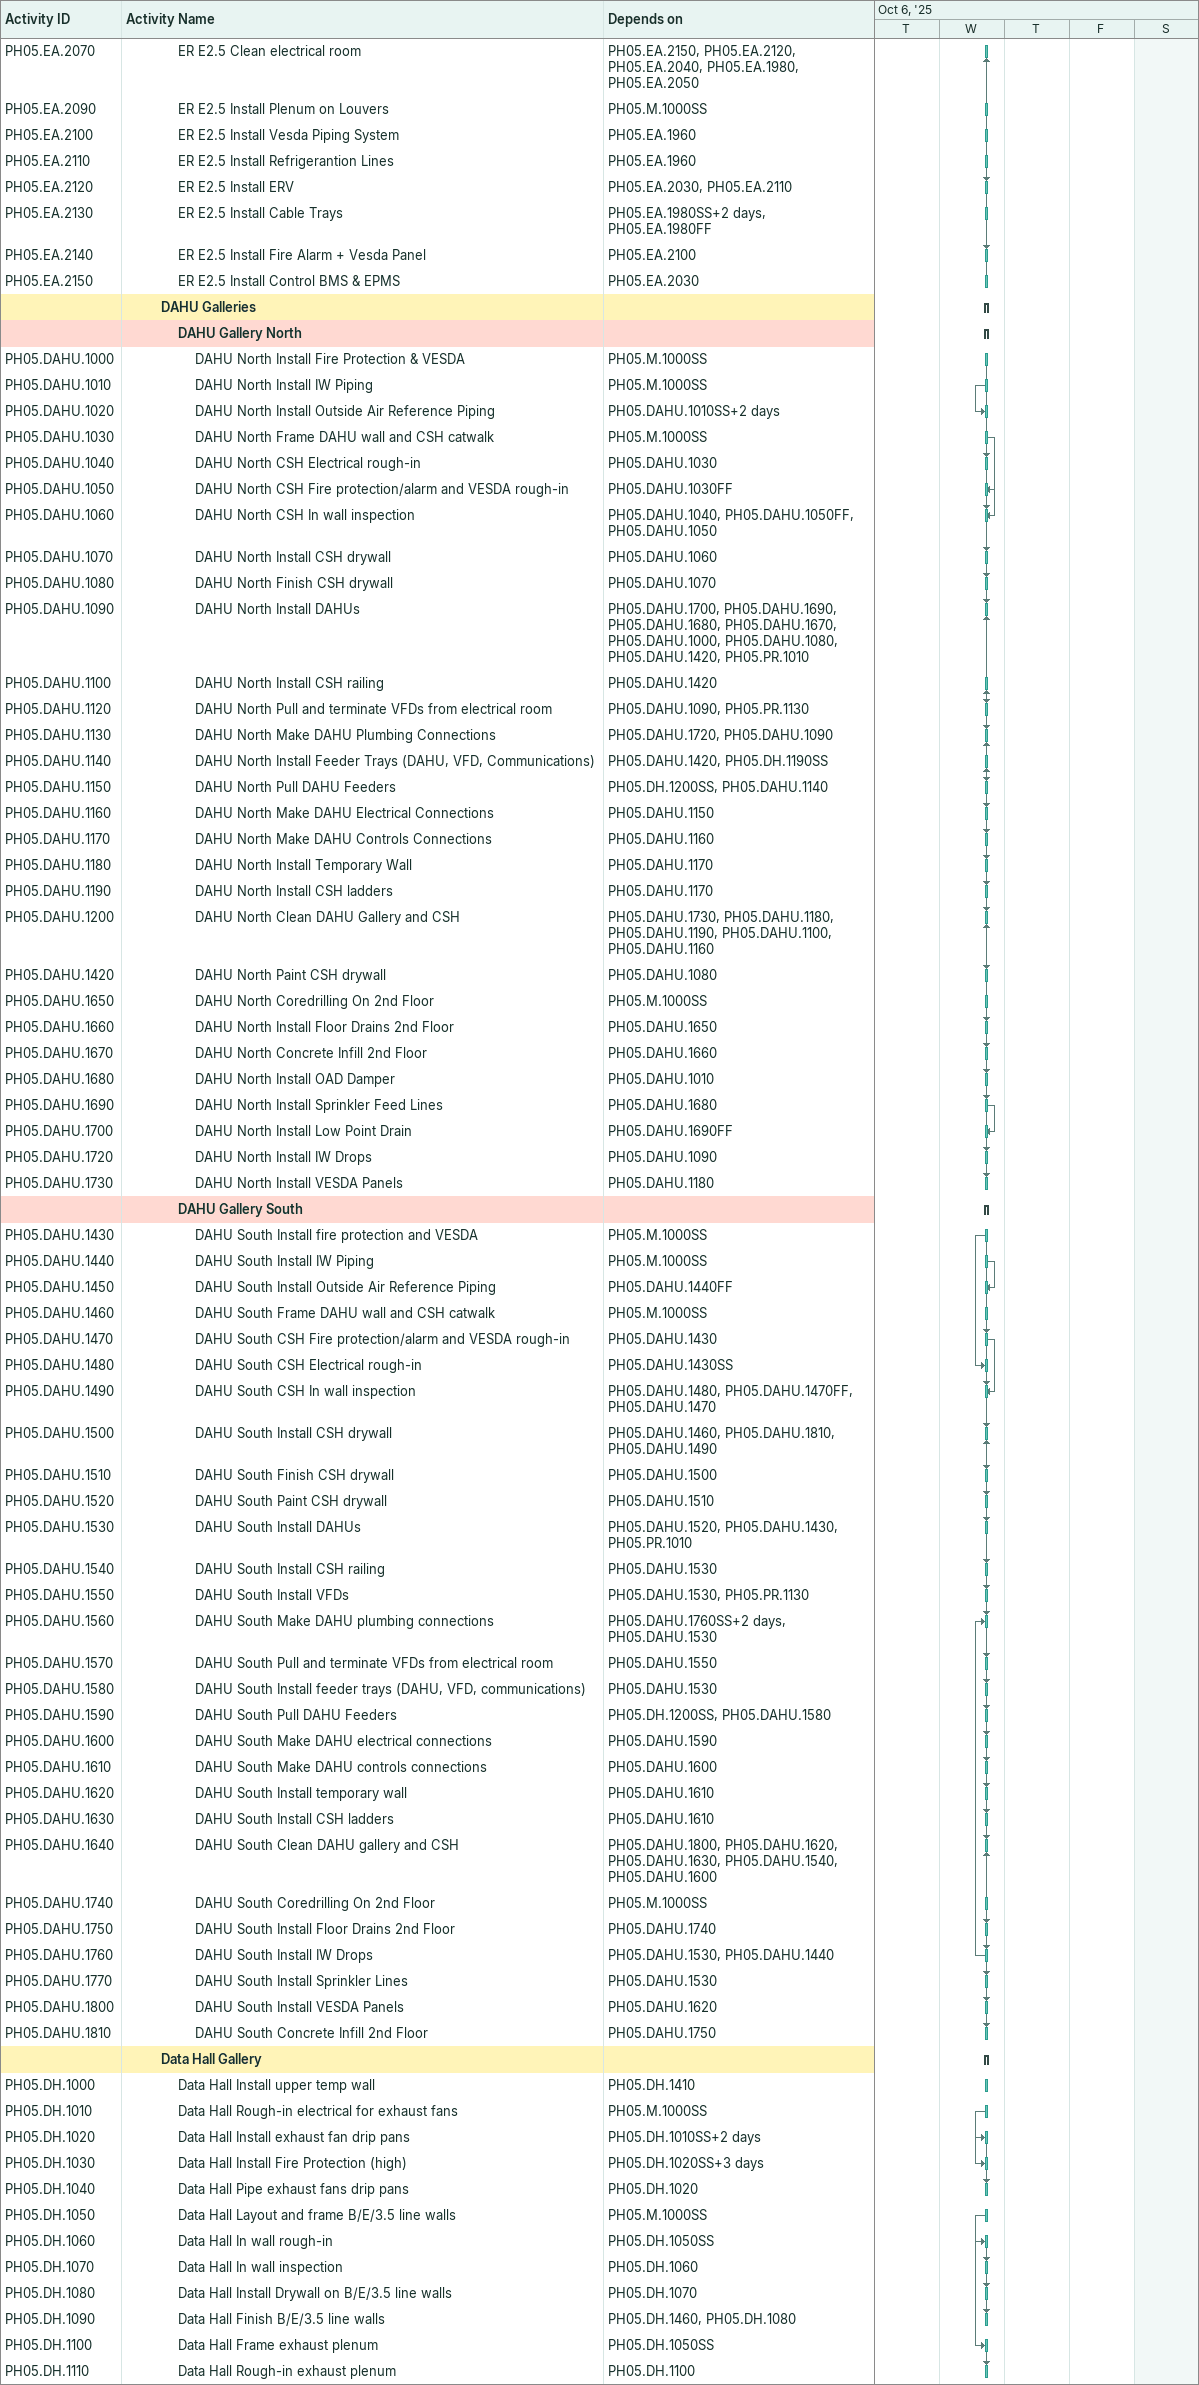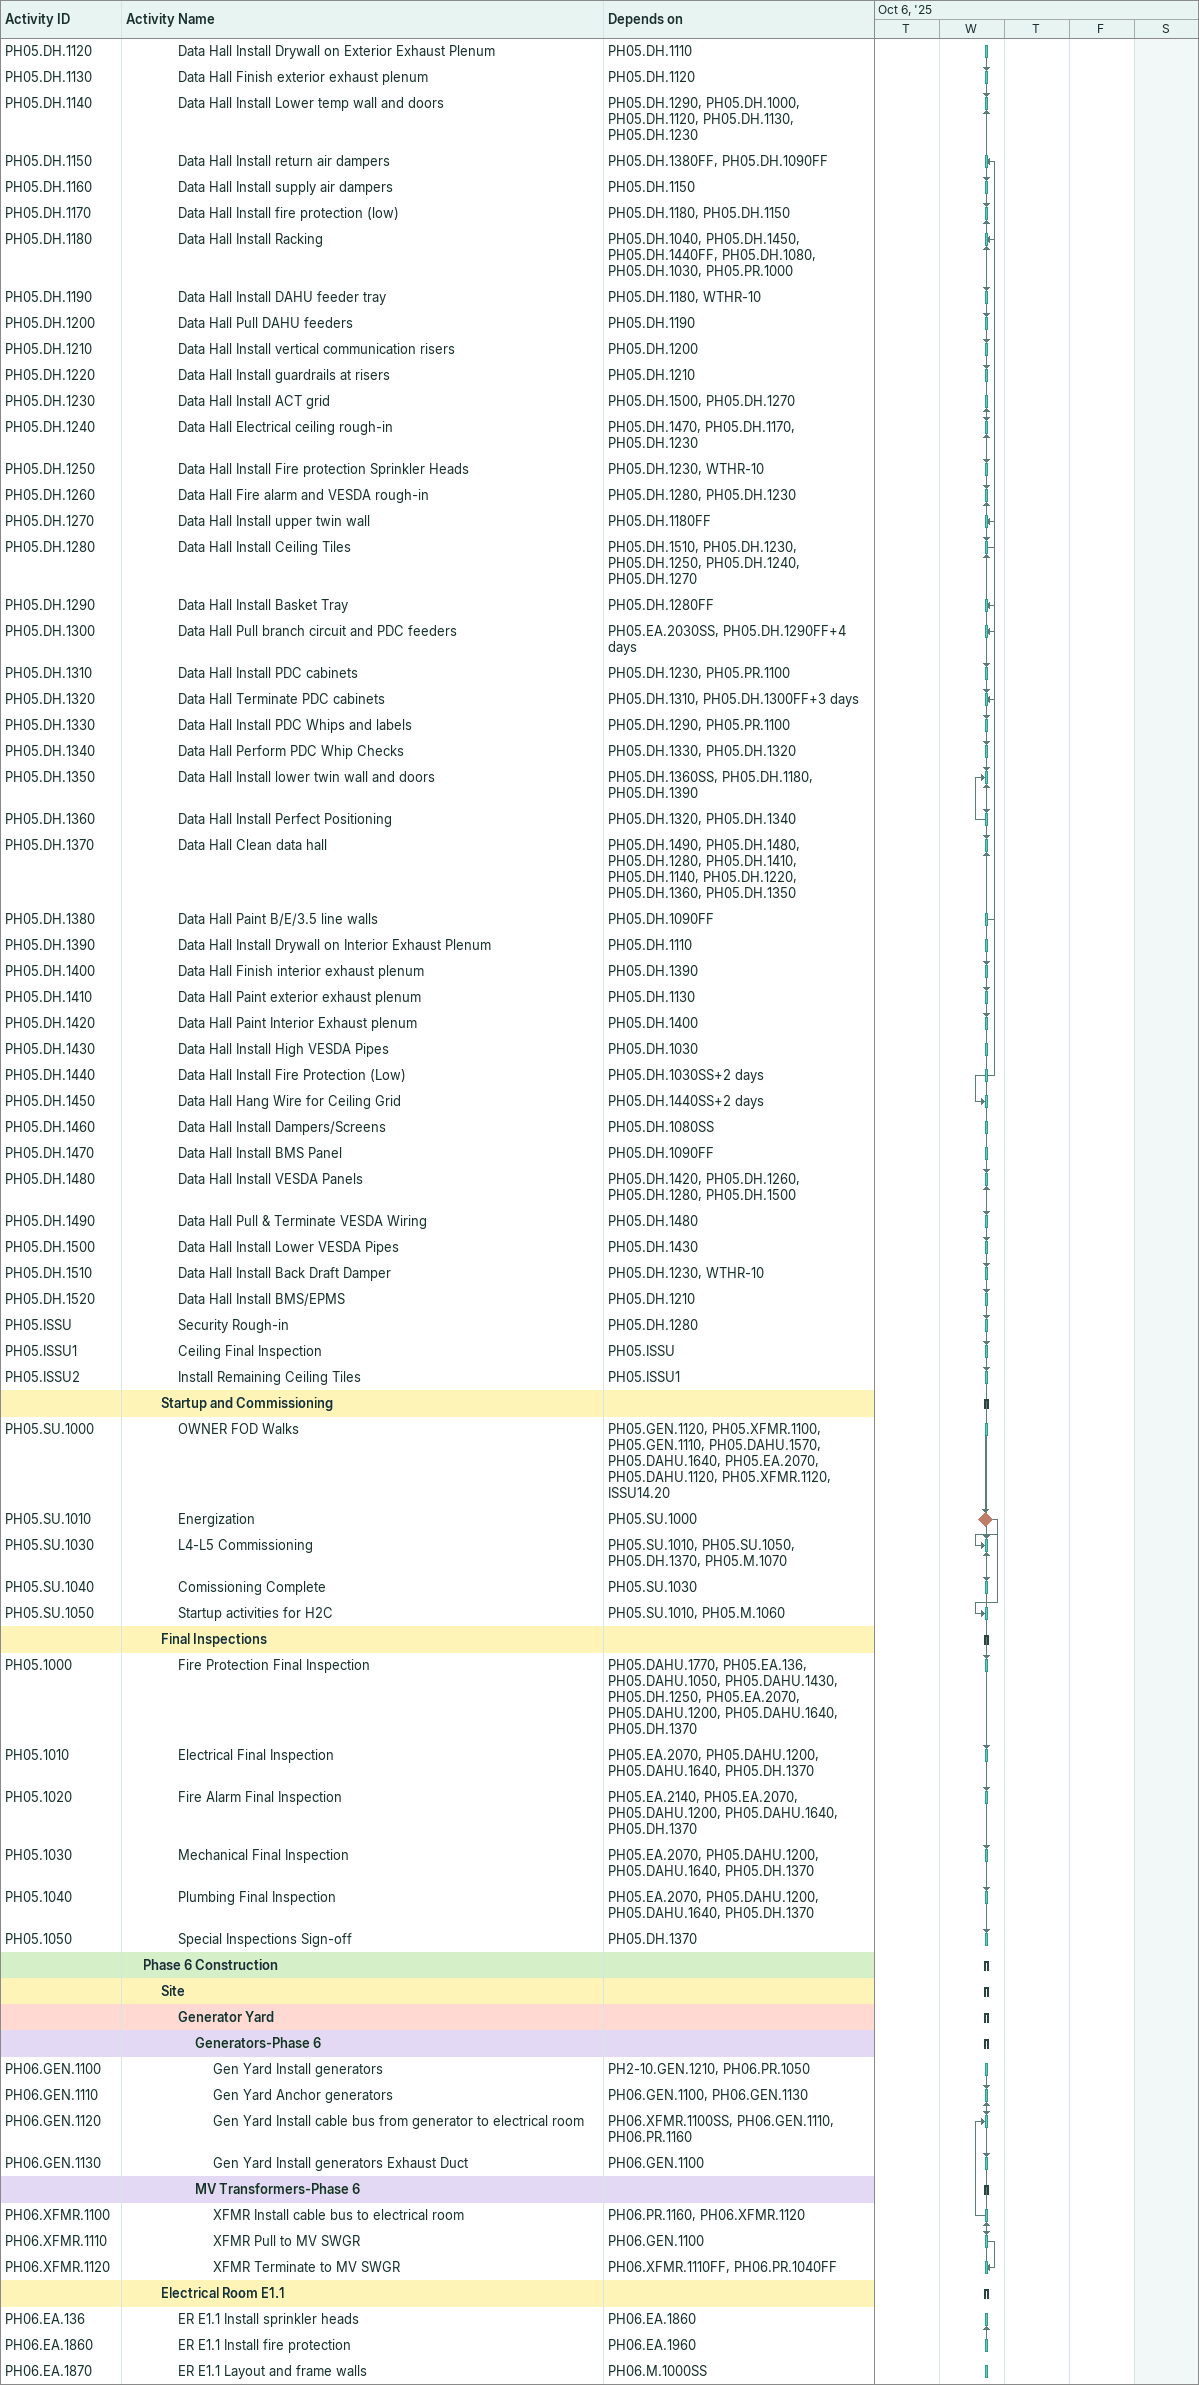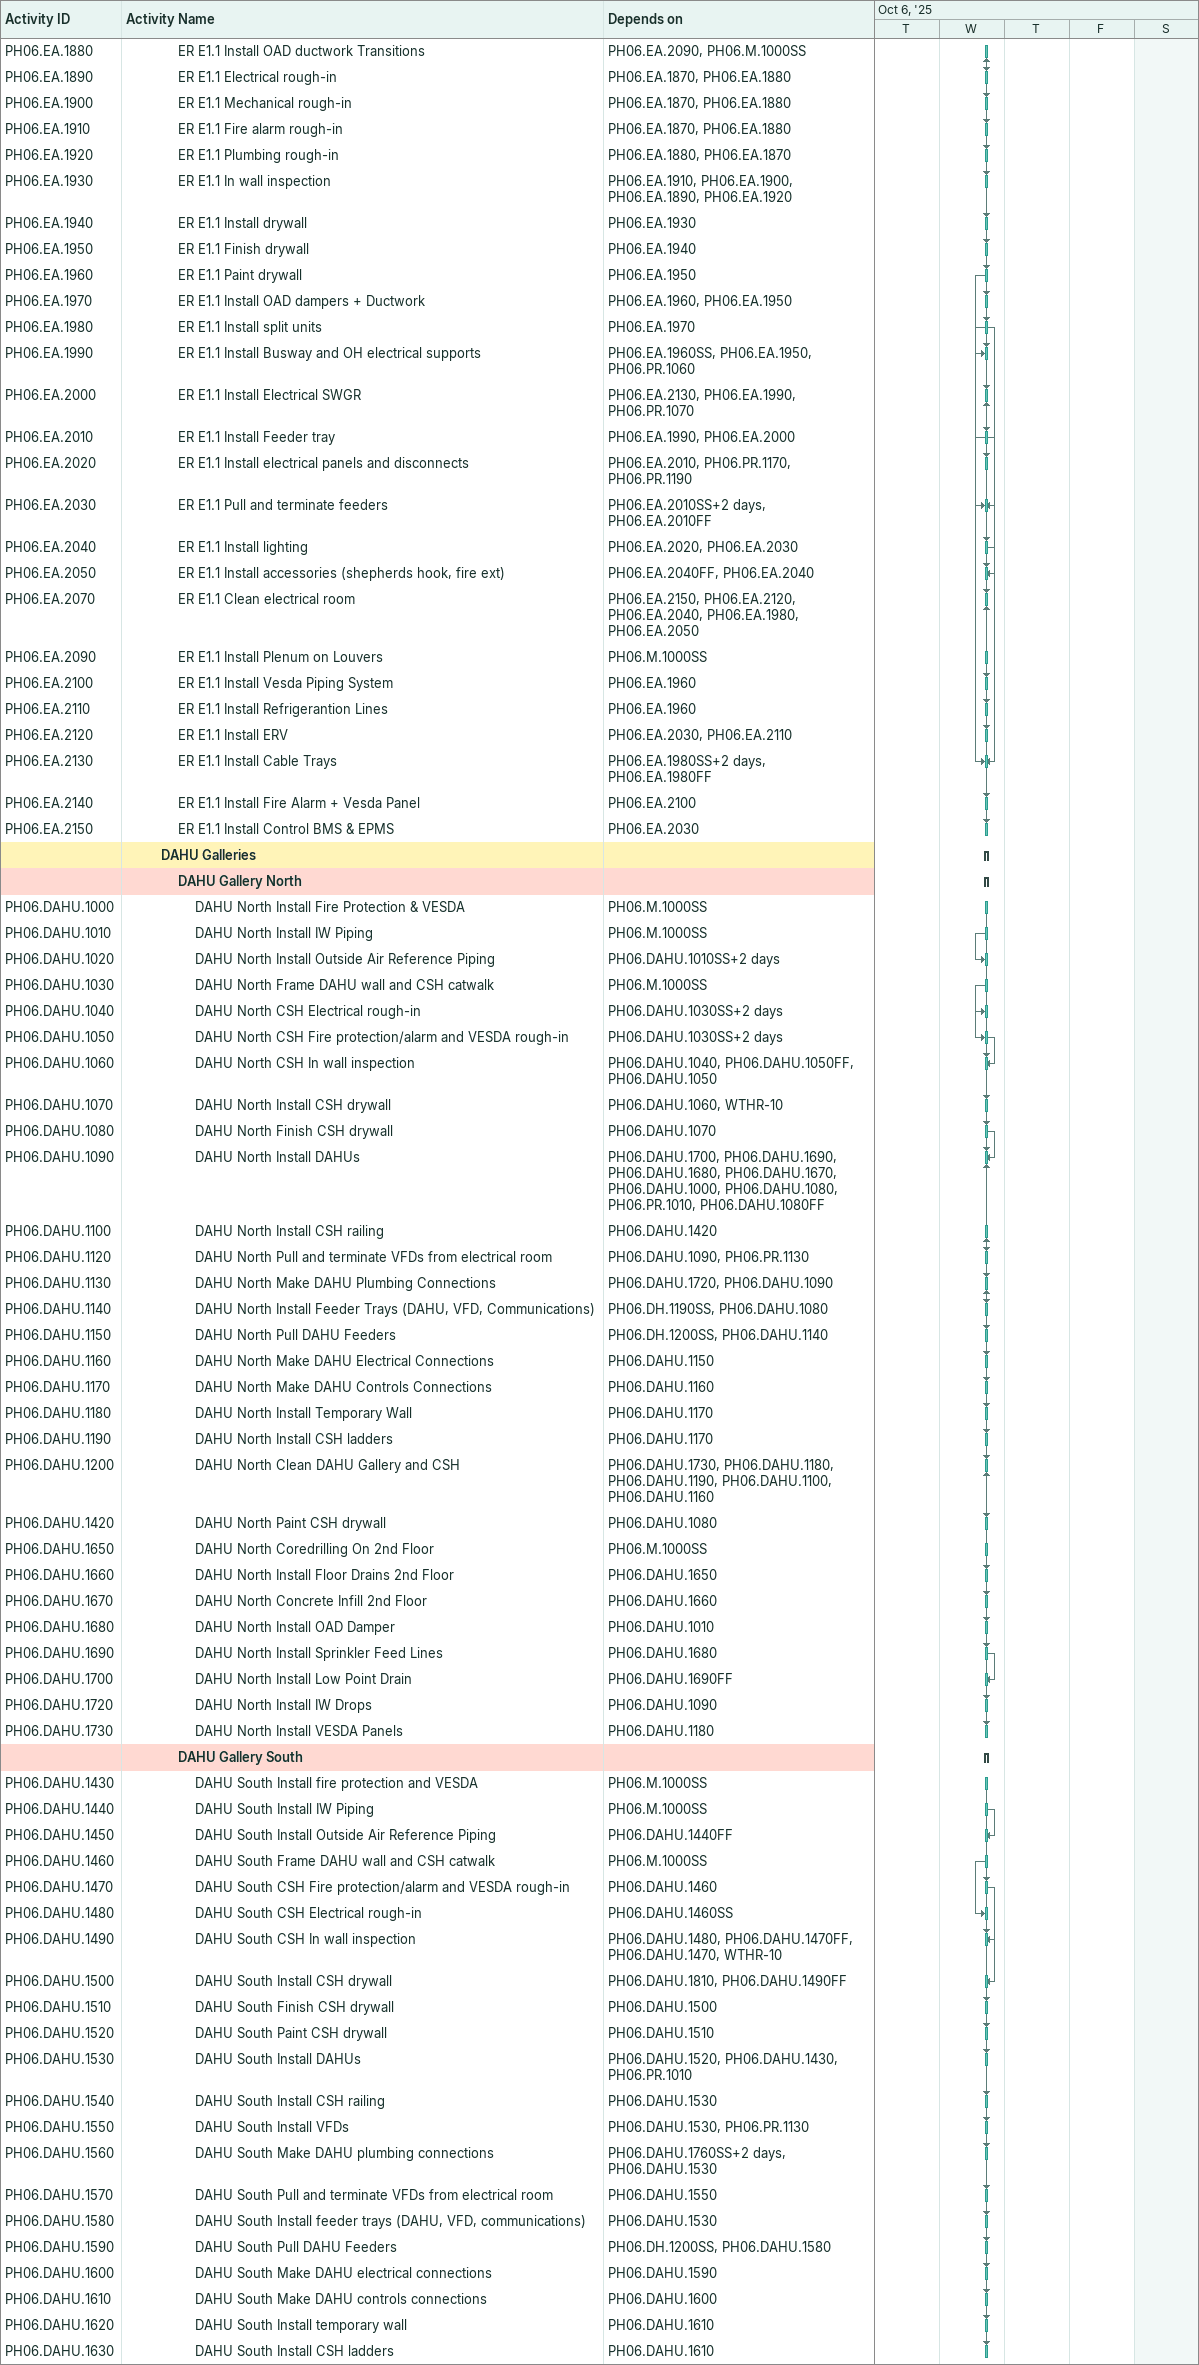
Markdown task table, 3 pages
| ID | Level | Task | Start | Finish | Predecessors |
|---|---|---|---|---|---|
| PH05.EA.2070 | 4 | ER E2.5 Clean electrical room | 2025-10-08 | 2025-10-08 | PH05.EA.2150, PH05.EA.2120, PH05.EA.2040, PH05.EA.1980, PH05.EA.2050 |
| PH05.EA.2090 | 4 | ER E2.5 Install Plenum on Louvers | 2025-10-08 | 2025-10-08 | PH05.M.1000SS |
| PH05.EA.2100 | 4 | ER E2.5 Install Vesda Piping System | 2025-10-08 | 2025-10-08 | PH05.EA.1960 |
| PH05.EA.2110 | 4 | ER E2.5 Install Refrigerantion Lines | 2025-10-08 | 2025-10-08 | PH05.EA.1960 |
| PH05.EA.2120 | 4 | ER E2.5 Install ERV | 2025-10-08 | 2025-10-08 | PH05.EA.2030, PH05.EA.2110 |
| PH05.EA.2130 | 4 | ER E2.5 Install Cable Trays | 2025-10-08 | 2025-10-08 | PH05.EA.1980SS+2d, PH05.EA.1980FF |
| PH05.EA.2140 | 4 | ER E2.5 Install Fire Alarm + Vesda Panel | 2025-10-08 | 2025-10-08 | PH05.EA.2100 |
| PH05.EA.2150 | 4 | ER E2.5 Install Control BMS & EPMS | 2025-10-08 | 2025-10-08 | PH05.EA.2030 |
|  | 3 | **DAHU Galleries** | 2025-10-08 | 2025-10-08 |  |
|  | 4 | **DAHU Gallery North** | 2025-10-08 | 2025-10-08 |  |
| PH05.DAHU.1000 | 5 | DAHU North Install Fire Protection & VESDA | 2025-10-08 | 2025-10-08 | PH05.M.1000SS |
| PH05.DAHU.1010 | 5 | DAHU North Install IW Piping | 2025-10-08 | 2025-10-08 | PH05.M.1000SS |
| PH05.DAHU.1020 | 5 | DAHU North Install Outside Air Reference Piping | 2025-10-08 | 2025-10-08 | PH05.DAHU.1010SS+2d |
| PH05.DAHU.1030 | 5 | DAHU North Frame DAHU wall and CSH catwalk | 2025-10-08 | 2025-10-08 | PH05.M.1000SS |
| PH05.DAHU.1040 | 5 | DAHU North CSH Electrical rough-in | 2025-10-08 | 2025-10-08 | PH05.DAHU.1030 |
| PH05.DAHU.1050 | 5 | DAHU North CSH Fire protection/alarm and VESDA rough-in | 2025-10-08 | 2025-10-08 | PH05.DAHU.1030FF |
| PH05.DAHU.1060 | 5 | DAHU North CSH In wall inspection | 2025-10-08 | 2025-10-08 | PH05.DAHU.1040, PH05.DAHU.1050FF, PH05.DAHU.1050 |
| PH05.DAHU.1070 | 5 | DAHU North Install CSH drywall | 2025-10-08 | 2025-10-08 | PH05.DAHU.1060 |
| PH05.DAHU.1080 | 5 | DAHU North Finish CSH drywall | 2025-10-08 | 2025-10-08 | PH05.DAHU.1070 |
| PH05.DAHU.1090 | 5 | DAHU North Install DAHUs | 2025-10-08 | 2025-10-08 | PH05.DAHU.1700, PH05.DAHU.1690, PH05.DAHU.1680, PH05.DAHU.1670, PH05.DAHU.1000, PH05.DAHU.1080, PH05.DAHU.1420, PH05.PR.1010 |
| PH05.DAHU.1100 | 5 | DAHU North Install CSH railing | 2025-10-08 | 2025-10-08 | PH05.DAHU.1420 |
| PH05.DAHU.1120 | 5 | DAHU North Pull and terminate VFDs from electrical room | 2025-10-08 | 2025-10-08 | PH05.DAHU.1090, PH05.PR.1130 |
| PH05.DAHU.1130 | 5 | DAHU North Make DAHU Plumbing Connections | 2025-10-08 | 2025-10-08 | PH05.DAHU.1720, PH05.DAHU.1090 |
| PH05.DAHU.1140 | 5 | DAHU North Install Feeder Trays (DAHU, VFD, Communications) | 2025-10-08 | 2025-10-08 | PH05.DAHU.1420, PH05.DH.1190SS |
| PH05.DAHU.1150 | 5 | DAHU North Pull DAHU Feeders | 2025-10-08 | 2025-10-08 | PH05.DH.1200SS, PH05.DAHU.1140 |
| PH05.DAHU.1160 | 5 | DAHU North Make DAHU Electrical Connections | 2025-10-08 | 2025-10-08 | PH05.DAHU.1150 |
| PH05.DAHU.1170 | 5 | DAHU North Make DAHU Controls Connections | 2025-10-08 | 2025-10-08 | PH05.DAHU.1160 |
| PH05.DAHU.1180 | 5 | DAHU North Install Temporary Wall | 2025-10-08 | 2025-10-08 | PH05.DAHU.1170 |
| PH05.DAHU.1190 | 5 | DAHU North Install CSH ladders | 2025-10-08 | 2025-10-08 | PH05.DAHU.1170 |
| PH05.DAHU.1200 | 5 | DAHU North Clean DAHU Gallery and CSH | 2025-10-08 | 2025-10-08 | PH05.DAHU.1730, PH05.DAHU.1180, PH05.DAHU.1190, PH05.DAHU.1100, PH05.DAHU.1160 |
| PH05.DAHU.1420 | 5 | DAHU North Paint CSH drywall | 2025-10-08 | 2025-10-08 | PH05.DAHU.1080 |
| PH05.DAHU.1650 | 5 | DAHU North Coredrilling On 2nd Floor | 2025-10-08 | 2025-10-08 | PH05.M.1000SS |
| PH05.DAHU.1660 | 5 | DAHU North Install Floor Drains 2nd Floor | 2025-10-08 | 2025-10-08 | PH05.DAHU.1650 |
| PH05.DAHU.1670 | 5 | DAHU North Concrete Infill 2nd Floor | 2025-10-08 | 2025-10-08 | PH05.DAHU.1660 |
| PH05.DAHU.1680 | 5 | DAHU North Install OAD Damper | 2025-10-08 | 2025-10-08 | PH05.DAHU.1010 |
| PH05.DAHU.1690 | 5 | DAHU North Install Sprinkler Feed Lines | 2025-10-08 | 2025-10-08 | PH05.DAHU.1680 |
| PH05.DAHU.1700 | 5 | DAHU North Install Low Point Drain | 2025-10-08 | 2025-10-08 | PH05.DAHU.1690FF |
| PH05.DAHU.1720 | 5 | DAHU North Install IW Drops | 2025-10-08 | 2025-10-08 | PH05.DAHU.1090 |
| PH05.DAHU.1730 | 5 | DAHU North Install VESDA Panels | 2025-10-08 | 2025-10-08 | PH05.DAHU.1180 |
|  | 4 | **DAHU Gallery South** | 2025-10-08 | 2025-10-08 |  |
| PH05.DAHU.1430 | 5 | DAHU South Install fire protection and VESDA | 2025-10-08 | 2025-10-08 | PH05.M.1000SS |
| PH05.DAHU.1440 | 5 | DAHU South Install IW Piping | 2025-10-08 | 2025-10-08 | PH05.M.1000SS |
| PH05.DAHU.1450 | 5 | DAHU South Install Outside Air Reference Piping | 2025-10-08 | 2025-10-08 | PH05.DAHU.1440FF |
| PH05.DAHU.1460 | 5 | DAHU South Frame DAHU wall and CSH catwalk | 2025-10-08 | 2025-10-08 | PH05.M.1000SS |
| PH05.DAHU.1470 | 5 | DAHU South CSH Fire protection/alarm and VESDA rough-in | 2025-10-08 | 2025-10-08 | PH05.DAHU.1430 |
| PH05.DAHU.1480 | 5 | DAHU South CSH Electrical rough-in | 2025-10-08 | 2025-10-08 | PH05.DAHU.1430SS |
| PH05.DAHU.1490 | 5 | DAHU South CSH In wall inspection | 2025-10-08 | 2025-10-08 | PH05.DAHU.1480, PH05.DAHU.1470FF, PH05.DAHU.1470 |
| PH05.DAHU.1500 | 5 | DAHU South Install CSH drywall | 2025-10-08 | 2025-10-08 | PH05.DAHU.1460, PH05.DAHU.1810, PH05.DAHU.1490 |
| PH05.DAHU.1510 | 5 | DAHU South Finish CSH drywall | 2025-10-08 | 2025-10-08 | PH05.DAHU.1500 |
| PH05.DAHU.1520 | 5 | DAHU South Paint CSH drywall | 2025-10-08 | 2025-10-08 | PH05.DAHU.1510 |
| PH05.DAHU.1530 | 5 | DAHU South Install DAHUs | 2025-10-08 | 2025-10-08 | PH05.DAHU.1520, PH05.DAHU.1430, PH05.PR.1010 |
| PH05.DAHU.1540 | 5 | DAHU South Install CSH railing | 2025-10-08 | 2025-10-08 | PH05.DAHU.1530 |
| PH05.DAHU.1550 | 5 | DAHU South Install VFDs | 2025-10-08 | 2025-10-08 | PH05.DAHU.1530, PH05.PR.1130 |
| PH05.DAHU.1560 | 5 | DAHU South Make DAHU plumbing connections | 2025-10-08 | 2025-10-08 | PH05.DAHU.1760SS+2d, PH05.DAHU.1530 |
| PH05.DAHU.1570 | 5 | DAHU South Pull and terminate VFDs from electrical room | 2025-10-08 | 2025-10-08 | PH05.DAHU.1550 |
| PH05.DAHU.1580 | 5 | DAHU South Install feeder trays (DAHU, VFD, communications) | 2025-10-08 | 2025-10-08 | PH05.DAHU.1530 |
| PH05.DAHU.1590 | 5 | DAHU South Pull DAHU Feeders | 2025-10-08 | 2025-10-08 | PH05.DH.1200SS, PH05.DAHU.1580 |
| PH05.DAHU.1600 | 5 | DAHU South Make DAHU electrical connections | 2025-10-08 | 2025-10-08 | PH05.DAHU.1590 |
| PH05.DAHU.1610 | 5 | DAHU South Make DAHU controls connections | 2025-10-08 | 2025-10-08 | PH05.DAHU.1600 |
| PH05.DAHU.1620 | 5 | DAHU South Install temporary wall | 2025-10-08 | 2025-10-08 | PH05.DAHU.1610 |
| PH05.DAHU.1630 | 5 | DAHU South Install CSH ladders | 2025-10-08 | 2025-10-08 | PH05.DAHU.1610 |
| PH05.DAHU.1640 | 5 | DAHU South Clean DAHU gallery and CSH | 2025-10-08 | 2025-10-08 | PH05.DAHU.1800, PH05.DAHU.1620, PH05.DAHU.1630, PH05.DAHU.1540, PH05.DAHU.1600 |
| PH05.DAHU.1740 | 5 | DAHU South Coredrilling On 2nd Floor | 2025-10-08 | 2025-10-08 | PH05.M.1000SS |
| PH05.DAHU.1750 | 5 | DAHU South Install Floor Drains 2nd Floor | 2025-10-08 | 2025-10-08 | PH05.DAHU.1740 |
| PH05.DAHU.1760 | 5 | DAHU South Install IW Drops | 2025-10-08 | 2025-10-08 | PH05.DAHU.1530, PH05.DAHU.1440 |
| PH05.DAHU.1770 | 5 | DAHU South Install Sprinkler Lines | 2025-10-08 | 2025-10-08 | PH05.DAHU.1530 |
| PH05.DAHU.1800 | 5 | DAHU South Install VESDA Panels | 2025-10-08 | 2025-10-08 | PH05.DAHU.1620 |
| PH05.DAHU.1810 | 5 | DAHU South Concrete Infill 2nd Floor | 2025-10-08 | 2025-10-08 | PH05.DAHU.1750 |
|  | 3 | **Data Hall Gallery** | 2025-10-08 | 2025-10-08 |  |
| PH05.DH.1000 | 4 | Data Hall Install upper temp wall | 2025-10-08 | 2025-10-08 | PH05.DH.1410 |
| PH05.DH.1010 | 4 | Data Hall Rough-in electrical for exhaust fans | 2025-10-08 | 2025-10-08 | PH05.M.1000SS |
| PH05.DH.1020 | 4 | Data Hall Install exhaust fan drip pans | 2025-10-08 | 2025-10-08 | PH05.DH.1010SS+2d |
| PH05.DH.1030 | 4 | Data Hall Install Fire Protection (high) | 2025-10-08 | 2025-10-08 | PH05.DH.1020SS+3d |
| PH05.DH.1040 | 4 | Data Hall Pipe exhaust fans drip pans | 2025-10-08 | 2025-10-08 | PH05.DH.1020 |
| PH05.DH.1050 | 4 | Data Hall Layout and frame B/E/3.5 line walls | 2025-10-08 | 2025-10-08 | PH05.M.1000SS |
| PH05.DH.1060 | 4 | Data Hall In wall rough-in | 2025-10-08 | 2025-10-08 | PH05.DH.1050SS |
| PH05.DH.1070 | 4 | Data Hall In wall inspection | 2025-10-08 | 2025-10-08 | PH05.DH.1060 |
| PH05.DH.1080 | 4 | Data Hall Install Drywall on B/E/3.5 line walls | 2025-10-08 | 2025-10-08 | PH05.DH.1070 |
| PH05.DH.1090 | 4 | Data Hall Finish B/E/3.5 line walls | 2025-10-08 | 2025-10-08 | PH05.DH.1460, PH05.DH.1080 |
| PH05.DH.1100 | 4 | Data Hall Frame exhaust plenum | 2025-10-08 | 2025-10-08 | PH05.DH.1050SS |
| PH05.DH.1110 | 4 | Data Hall Rough-in exhaust plenum | 2025-10-08 | 2025-10-08 | PH05.DH.1100 |
| PH05.DH.1120 | 4 | Data Hall Install Drywall on Exterior Exhaust Plenum | 2025-10-08 | 2025-10-08 | PH05.DH.1110 |
| PH05.DH.1130 | 4 | Data Hall Finish exterior exhaust plenum | 2025-10-08 | 2025-10-08 | PH05.DH.1120 |
| PH05.DH.1140 | 4 | Data Hall Install Lower temp wall and doors | 2025-10-08 | 2025-10-08 | PH05.DH.1290, PH05.DH.1000, PH05.DH.1120, PH05.DH.1130, PH05.DH.1230 |
| PH05.DH.1150 | 4 | Data Hall Install return air dampers | 2025-10-08 | 2025-10-08 | PH05.DH.1380FF, PH05.DH.1090FF |
| PH05.DH.1160 | 4 | Data Hall Install supply air dampers | 2025-10-08 | 2025-10-08 | PH05.DH.1150 |
| PH05.DH.1170 | 4 | Data Hall Install fire protection (low) | 2025-10-08 | 2025-10-08 | PH05.DH.1180, PH05.DH.1150 |
| PH05.DH.1180 | 4 | Data Hall Install Racking | 2025-10-08 | 2025-10-08 | PH05.DH.1040, PH05.DH.1450, PH05.DH.1440FF, PH05.DH.1080, PH05.DH.1030, PH05.PR.1000 |
| PH05.DH.1190 | 4 | Data Hall Install DAHU feeder tray | 2025-10-08 | 2025-10-08 | PH05.DH.1180, WTHR-10 |
| PH05.DH.1200 | 4 | Data Hall Pull DAHU feeders | 2025-10-08 | 2025-10-08 | PH05.DH.1190 |
| PH05.DH.1210 | 4 | Data Hall Install vertical communication risers | 2025-10-08 | 2025-10-08 | PH05.DH.1200 |
| PH05.DH.1220 | 4 | Data Hall Install guardrails at risers | 2025-10-08 | 2025-10-08 | PH05.DH.1210 |
| PH05.DH.1230 | 4 | Data Hall Install ACT grid | 2025-10-08 | 2025-10-08 | PH05.DH.1500, PH05.DH.1270 |
| PH05.DH.1240 | 4 | Data Hall Electrical ceiling rough-in | 2025-10-08 | 2025-10-08 | PH05.DH.1470, PH05.DH.1170, PH05.DH.1230 |
| PH05.DH.1250 | 4 | Data Hall Install Fire protection Sprinkler Heads | 2025-10-08 | 2025-10-08 | PH05.DH.1230, WTHR-10 |
| PH05.DH.1260 | 4 | Data Hall Fire alarm and VESDA rough-in | 2025-10-08 | 2025-10-08 | PH05.DH.1280, PH05.DH.1230 |
| PH05.DH.1270 | 4 | Data Hall Install upper twin wall | 2025-10-08 | 2025-10-08 | PH05.DH.1180FF |
| PH05.DH.1280 | 4 | Data Hall Install Ceiling Tiles | 2025-10-08 | 2025-10-08 | PH05.DH.1510, PH05.DH.1230, PH05.DH.1250, PH05.DH.1240, PH05.DH.1270 |
| PH05.DH.1290 | 4 | Data Hall Install Basket Tray | 2025-10-08 | 2025-10-08 | PH05.DH.1280FF |
| PH05.DH.1300 | 4 | Data Hall Pull branch circuit and PDC feeders | 2025-10-08 | 2025-10-08 | PH05.EA.2030SS, PH05.DH.1290FF+4d |
| PH05.DH.1310 | 4 | Data Hall Install PDC cabinets | 2025-10-08 | 2025-10-08 | PH05.DH.1230, PH05.PR.1100 |
| PH05.DH.1320 | 4 | Data Hall Terminate PDC cabinets | 2025-10-08 | 2025-10-08 | PH05.DH.1310, PH05.DH.1300FF+3d |
| PH05.DH.1330 | 4 | Data Hall Install PDC Whips and labels | 2025-10-08 | 2025-10-08 | PH05.DH.1290, PH05.PR.1100 |
| PH05.DH.1340 | 4 | Data Hall Perform PDC Whip Checks | 2025-10-08 | 2025-10-08 | PH05.DH.1330, PH05.DH.1320 |
| PH05.DH.1350 | 4 | Data Hall Install lower twin wall and doors | 2025-10-08 | 2025-10-08 | PH05.DH.1360SS, PH05.DH.1180, PH05.DH.1390 |
| PH05.DH.1360 | 4 | Data Hall Install Perfect Positioning | 2025-10-08 | 2025-10-08 | PH05.DH.1320, PH05.DH.1340 |
| PH05.DH.1370 | 4 | Data Hall Clean data hall | 2025-10-08 | 2025-10-08 | PH05.DH.1490, PH05.DH.1480, PH05.DH.1280, PH05.DH.1410, PH05.DH.1140, PH05.DH.1220, PH05.DH.1360, PH05.DH.1350 |
| PH05.DH.1380 | 4 | Data Hall Paint B/E/3.5 line walls | 2025-10-08 | 2025-10-08 | PH05.DH.1090FF |
| PH05.DH.1390 | 4 | Data Hall Install Drywall on Interior Exhaust Plenum | 2025-10-08 | 2025-10-08 | PH05.DH.1110 |
| PH05.DH.1400 | 4 | Data Hall Finish interior exhaust plenum | 2025-10-08 | 2025-10-08 | PH05.DH.1390 |
| PH05.DH.1410 | 4 | Data Hall Paint exterior exhaust plenum | 2025-10-08 | 2025-10-08 | PH05.DH.1130 |
| PH05.DH.1420 | 4 | Data Hall Paint Interior Exhaust plenum | 2025-10-08 | 2025-10-08 | PH05.DH.1400 |
| PH05.DH.1430 | 4 | Data Hall Install High VESDA Pipes | 2025-10-08 | 2025-10-08 | PH05.DH.1030 |
| PH05.DH.1440 | 4 | Data Hall Install Fire Protection (Low) | 2025-10-08 | 2025-10-08 | PH05.DH.1030SS+2d |
| PH05.DH.1450 | 4 | Data Hall Hang Wire for Ceiling Grid | 2025-10-08 | 2025-10-08 | PH05.DH.1440SS+2d |
| PH05.DH.1460 | 4 | Data Hall Install Dampers/Screens | 2025-10-08 | 2025-10-08 | PH05.DH.1080SS |
| PH05.DH.1470 | 4 | Data Hall Install BMS Panel | 2025-10-08 | 2025-10-08 | PH05.DH.1090FF |
| PH05.DH.1480 | 4 | Data Hall Install VESDA Panels | 2025-10-08 | 2025-10-08 | PH05.DH.1420, PH05.DH.1260, PH05.DH.1280, PH05.DH.1500 |
| PH05.DH.1490 | 4 | Data Hall Pull & Terminate VESDA Wiring | 2025-10-08 | 2025-10-08 | PH05.DH.1480 |
| PH05.DH.1500 | 4 | Data Hall Install Lower VESDA Pipes | 2025-10-08 | 2025-10-08 | PH05.DH.1430 |
| PH05.DH.1510 | 4 | Data Hall Install Back Draft Damper | 2025-10-08 | 2025-10-08 | PH05.DH.1230, WTHR-10 |
| PH05.DH.1520 | 4 | Data Hall Install BMS/EPMS | 2025-10-08 | 2025-10-08 | PH05.DH.1210 |
| PH05.ISSU | 4 | Security Rough-in | 2025-10-08 | 2025-10-08 | PH05.DH.1280 |
| PH05.ISSU1 | 4 | Ceiling Final Inspection | 2025-10-08 | 2025-10-08 | PH05.ISSU |
| PH05.ISSU2 | 4 | Install Remaining Ceiling Tiles | 2025-10-08 | 2025-10-08 | PH05.ISSU1 |
|  | 3 | **Startup and Commissioning** | 2025-10-08 | 2025-10-08 |  |
| PH05.SU.1000 | 4 | OWNER FOD Walks | 2025-10-08 | 2025-10-08 | PH05.GEN.1120, PH05.XFMR.1100, PH05.GEN.1110, PH05.DAHU.1570, PH05.DAHU.1640, PH05.EA.2070, PH05.DAHU.1120, PH05.XFMR.1120, ISSU14.20 |
| PH05.SU.1010 | 4 | Energization (milestone) | 2025-10-08 | 2025-10-08 | PH05.SU.1000 |
| PH05.SU.1030 | 4 | L4-L5 Commissioning | 2025-10-08 | 2025-10-08 | PH05.SU.1010, PH05.SU.1050, PH05.DH.1370, PH05.M.1070 |
| PH05.SU.1040 | 4 | Comissioning Complete | 2025-10-08 | 2025-10-08 | PH05.SU.1030 |
| PH05.SU.1050 | 4 | Startup activities for H2C | 2025-10-08 | 2025-10-08 | PH05.SU.1010, PH05.M.1060 |
|  | 3 | **Final Inspections** | 2025-10-08 | 2025-10-08 |  |
| PH05.1000 | 4 | Fire Protection Final Inspection | 2025-10-08 | 2025-10-08 | PH05.DAHU.1770, PH05.EA.136, PH05.DAHU.1050, PH05.DAHU.1430, PH05.DH.1250, PH05.EA.2070, PH05.DAHU.1200, PH05.DAHU.1640, PH05.DH.1370 |
| PH05.1010 | 4 | Electrical Final Inspection | 2025-10-08 | 2025-10-08 | PH05.EA.2070, PH05.DAHU.1200, PH05.DAHU.1640, PH05.DH.1370 |
| PH05.1020 | 4 | Fire Alarm Final Inspection | 2025-10-08 | 2025-10-08 | PH05.EA.2140, PH05.EA.2070, PH05.DAHU.1200, PH05.DAHU.1640, PH05.DH.1370 |
| PH05.1030 | 4 | Mechanical Final Inspection | 2025-10-08 | 2025-10-08 | PH05.EA.2070, PH05.DAHU.1200, PH05.DAHU.1640, PH05.DH.1370 |
| PH05.1040 | 4 | Plumbing Final Inspection | 2025-10-08 | 2025-10-08 | PH05.EA.2070, PH05.DAHU.1200, PH05.DAHU.1640, PH05.DH.1370 |
| PH05.1050 | 4 | Special Inspections Sign-off | 2025-10-08 | 2025-10-08 | PH05.DH.1370 |
|  | 2 | **Phase 6 Construction** | 2025-10-08 | 2025-10-08 |  |
|  | 3 | **Site** | 2025-10-08 | 2025-10-08 |  |
|  | 4 | **Generator Yard** | 2025-10-08 | 2025-10-08 |  |
|  | 5 | **Generators-Phase 6** | 2025-10-08 | 2025-10-08 |  |
| PH06.GEN.1100 | 6 | Gen Yard Install generators | 2025-10-08 | 2025-10-08 | PH2-10.GEN.1210, PH06.PR.1050 |
| PH06.GEN.1110 | 6 | Gen Yard Anchor generators | 2025-10-08 | 2025-10-08 | PH06.GEN.1100, PH06.GEN.1130 |
| PH06.GEN.1120 | 6 | Gen Yard Install cable bus from generator to electrical room | 2025-10-08 | 2025-10-08 | PH06.XFMR.1100SS, PH06.GEN.1110, PH06.PR.1160 |
| PH06.GEN.1130 | 6 | Gen Yard Install generators Exhaust Duct | 2025-10-08 | 2025-10-08 | PH06.GEN.1100 |
|  | 5 | **MV Transformers-Phase 6** | 2025-10-08 | 2025-10-08 |  |
| PH06.XFMR.1100 | 6 | XFMR Install cable bus to electrical room | 2025-10-08 | 2025-10-08 | PH06.PR.1160, PH06.XFMR.1120 |
| PH06.XFMR.1110 | 6 | XFMR Pull to MV SWGR | 2025-10-08 | 2025-10-08 | PH06.GEN.1100 |
| PH06.XFMR.1120 | 6 | XFMR Terminate to MV SWGR | 2025-10-08 | 2025-10-08 | PH06.XFMR.1110FF, PH06.PR.1040FF |
|  | 3 | **Electrical Room E1.1** | 2025-10-08 | 2025-10-08 |  |
| PH06.EA.136 | 4 | ER E1.1 Install sprinkler heads | 2025-10-08 | 2025-10-08 | PH06.EA.1860 |
| PH06.EA.1860 | 4 | ER E1.1 Install fire protection | 2025-10-08 | 2025-10-08 | PH06.EA.1960 |
| PH06.EA.1870 | 4 | ER E1.1 Layout and frame walls | 2025-10-08 | 2025-10-08 | PH06.M.1000SS |
| PH06.EA.1880 | 4 | ER E1.1 Install OAD ductwork Transitions | 2025-10-08 | 2025-10-08 | PH06.EA.2090, PH06.M.1000SS |
| PH06.EA.1890 | 4 | ER E1.1 Electrical rough-in | 2025-10-08 | 2025-10-08 | PH06.EA.1870, PH06.EA.1880 |
| PH06.EA.1900 | 4 | ER E1.1 Mechanical rough-in | 2025-10-08 | 2025-10-08 | PH06.EA.1870, PH06.EA.1880 |
| PH06.EA.1910 | 4 | ER E1.1 Fire alarm rough-in | 2025-10-08 | 2025-10-08 | PH06.EA.1870, PH06.EA.1880 |
| PH06.EA.1920 | 4 | ER E1.1 Plumbing rough-in | 2025-10-08 | 2025-10-08 | PH06.EA.1880, PH06.EA.1870 |
| PH06.EA.1930 | 4 | ER E1.1 In wall inspection | 2025-10-08 | 2025-10-08 | PH06.EA.1910, PH06.EA.1900, PH06.EA.1890, PH06.EA.1920 |
| PH06.EA.1940 | 4 | ER E1.1 Install drywall | 2025-10-08 | 2025-10-08 | PH06.EA.1930 |
| PH06.EA.1950 | 4 | ER E1.1 Finish drywall | 2025-10-08 | 2025-10-08 | PH06.EA.1940 |
| PH06.EA.1960 | 4 | ER E1.1 Paint drywall | 2025-10-08 | 2025-10-08 | PH06.EA.1950 |
| PH06.EA.1970 | 4 | ER E1.1 Install OAD dampers + Ductwork | 2025-10-08 | 2025-10-08 | PH06.EA.1960, PH06.EA.1950 |
| PH06.EA.1980 | 4 | ER E1.1 Install split units | 2025-10-08 | 2025-10-08 | PH06.EA.1970 |
| PH06.EA.1990 | 4 | ER E1.1 Install Busway and OH electrical supports | 2025-10-08 | 2025-10-08 | PH06.EA.1960SS, PH06.EA.1950, PH06.PR.1060 |
| PH06.EA.2000 | 4 | ER E1.1 Install Electrical SWGR | 2025-10-08 | 2025-10-08 | PH06.EA.2130, PH06.EA.1990, PH06.PR.1070 |
| PH06.EA.2010 | 4 | ER E1.1 Install Feeder tray | 2025-10-08 | 2025-10-08 | PH06.EA.1990, PH06.EA.2000 |
| PH06.EA.2020 | 4 | ER E1.1 Install electrical panels and disconnects | 2025-10-08 | 2025-10-08 | PH06.EA.2010, PH06.PR.1170, PH06.PR.1190 |
| PH06.EA.2030 | 4 | ER E1.1 Pull and terminate feeders | 2025-10-08 | 2025-10-08 | PH06.EA.2010SS+2d, PH06.EA.2010FF |
| PH06.EA.2040 | 4 | ER E1.1 Install lighting | 2025-10-08 | 2025-10-08 | PH06.EA.2020, PH06.EA.2030 |
| PH06.EA.2050 | 4 | ER E1.1 Install accessories (shepherds hook, fire ext) | 2025-10-08 | 2025-10-08 | PH06.EA.2040FF, PH06.EA.2040 |
| PH06.EA.2070 | 4 | ER E1.1 Clean electrical room | 2025-10-08 | 2025-10-08 | PH06.EA.2150, PH06.EA.2120, PH06.EA.2040, PH06.EA.1980, PH06.EA.2050 |
| PH06.EA.2090 | 4 | ER E1.1 Install Plenum on Louvers | 2025-10-08 | 2025-10-08 | PH06.M.1000SS |
| PH06.EA.2100 | 4 | ER E1.1 Install Vesda Piping System | 2025-10-08 | 2025-10-08 | PH06.EA.1960 |
| PH06.EA.2110 | 4 | ER E1.1 Install Refrigerantion Lines | 2025-10-08 | 2025-10-08 | PH06.EA.1960 |
| PH06.EA.2120 | 4 | ER E1.1 Install ERV | 2025-10-08 | 2025-10-08 | PH06.EA.2030, PH06.EA.2110 |
| PH06.EA.2130 | 4 | ER E1.1 Install Cable Trays | 2025-10-08 | 2025-10-08 | PH06.EA.1980SS+2d, PH06.EA.1980FF |
| PH06.EA.2140 | 4 | ER E1.1 Install Fire Alarm + Vesda Panel | 2025-10-08 | 2025-10-08 | PH06.EA.2100 |
| PH06.EA.2150 | 4 | ER E1.1 Install Control BMS & EPMS | 2025-10-08 | 2025-10-08 | PH06.EA.2030 |
|  | 3 | **DAHU Galleries** | 2025-10-08 | 2025-10-08 |  |
|  | 4 | **DAHU Gallery North** | 2025-10-08 | 2025-10-08 |  |
| PH06.DAHU.1000 | 5 | DAHU North Install Fire Protection & VESDA | 2025-10-08 | 2025-10-08 | PH06.M.1000SS |
| PH06.DAHU.1010 | 5 | DAHU North Install IW Piping | 2025-10-08 | 2025-10-08 | PH06.M.1000SS |
| PH06.DAHU.1020 | 5 | DAHU North Install Outside Air Reference Piping | 2025-10-08 | 2025-10-08 | PH06.DAHU.1010SS+2d |
| PH06.DAHU.1030 | 5 | DAHU North Frame DAHU wall and CSH catwalk | 2025-10-08 | 2025-10-08 | PH06.M.1000SS |
| PH06.DAHU.1040 | 5 | DAHU North CSH Electrical rough-in | 2025-10-08 | 2025-10-08 | PH06.DAHU.1030SS+2d |
| PH06.DAHU.1050 | 5 | DAHU North CSH Fire protection/alarm and VESDA rough-in | 2025-10-08 | 2025-10-08 | PH06.DAHU.1030SS+2d |
| PH06.DAHU.1060 | 5 | DAHU North CSH In wall inspection | 2025-10-08 | 2025-10-08 | PH06.DAHU.1040, PH06.DAHU.1050FF, PH06.DAHU.1050 |
| PH06.DAHU.1070 | 5 | DAHU North Install CSH drywall | 2025-10-08 | 2025-10-08 | PH06.DAHU.1060, WTHR-10 |
| PH06.DAHU.1080 | 5 | DAHU North Finish CSH drywall | 2025-10-08 | 2025-10-08 | PH06.DAHU.1070 |
| PH06.DAHU.1090 | 5 | DAHU North Install DAHUs | 2025-10-08 | 2025-10-08 | PH06.DAHU.1700, PH06.DAHU.1690, PH06.DAHU.1680, PH06.DAHU.1670, PH06.DAHU.1000, PH06.DAHU.1080, PH06.PR.1010, PH06.DAHU.1080FF |
| PH06.DAHU.1100 | 5 | DAHU North Install CSH railing | 2025-10-08 | 2025-10-08 | PH06.DAHU.1420 |
| PH06.DAHU.1120 | 5 | DAHU North Pull and terminate VFDs from electrical room | 2025-10-08 | 2025-10-08 | PH06.DAHU.1090, PH06.PR.1130 |
| PH06.DAHU.1130 | 5 | DAHU North Make DAHU Plumbing Connections | 2025-10-08 | 2025-10-08 | PH06.DAHU.1720, PH06.DAHU.1090 |
| PH06.DAHU.1140 | 5 | DAHU North Install Feeder Trays (DAHU, VFD, Communications) | 2025-10-08 | 2025-10-08 | PH06.DH.1190SS, PH06.DAHU.1080 |
| PH06.DAHU.1150 | 5 | DAHU North Pull DAHU Feeders | 2025-10-08 | 2025-10-08 | PH06.DH.1200SS, PH06.DAHU.1140 |
| PH06.DAHU.1160 | 5 | DAHU North Make DAHU Electrical Connections | 2025-10-08 | 2025-10-08 | PH06.DAHU.1150 |
| PH06.DAHU.1170 | 5 | DAHU North Make DAHU Controls Connections | 2025-10-08 | 2025-10-08 | PH06.DAHU.1160 |
| PH06.DAHU.1180 | 5 | DAHU North Install Temporary Wall | 2025-10-08 | 2025-10-08 | PH06.DAHU.1170 |
| PH06.DAHU.1190 | 5 | DAHU North Install CSH ladders | 2025-10-08 | 2025-10-08 | PH06.DAHU.1170 |
| PH06.DAHU.1200 | 5 | DAHU North Clean DAHU Gallery and CSH | 2025-10-08 | 2025-10-08 | PH06.DAHU.1730, PH06.DAHU.1180, PH06.DAHU.1190, PH06.DAHU.1100, PH06.DAHU.1160 |
| PH06.DAHU.1420 | 5 | DAHU North Paint CSH drywall | 2025-10-08 | 2025-10-08 | PH06.DAHU.1080 |
| PH06.DAHU.1650 | 5 | DAHU North Coredrilling On 2nd Floor | 2025-10-08 | 2025-10-08 | PH06.M.1000SS |
| PH06.DAHU.1660 | 5 | DAHU North Install Floor Drains 2nd Floor | 2025-10-08 | 2025-10-08 | PH06.DAHU.1650 |
| PH06.DAHU.1670 | 5 | DAHU North Concrete Infill 2nd Floor | 2025-10-08 | 2025-10-08 | PH06.DAHU.1660 |
| PH06.DAHU.1680 | 5 | DAHU North Install OAD Damper | 2025-10-08 | 2025-10-08 | PH06.DAHU.1010 |
| PH06.DAHU.1690 | 5 | DAHU North Install Sprinkler Feed Lines | 2025-10-08 | 2025-10-08 | PH06.DAHU.1680 |
| PH06.DAHU.1700 | 5 | DAHU North Install Low Point Drain | 2025-10-08 | 2025-10-08 | PH06.DAHU.1690FF |
| PH06.DAHU.1720 | 5 | DAHU North Install IW Drops | 2025-10-08 | 2025-10-08 | PH06.DAHU.1090 |
| PH06.DAHU.1730 | 5 | DAHU North Install VESDA Panels | 2025-10-08 | 2025-10-08 | PH06.DAHU.1180 |
|  | 4 | **DAHU Gallery South** | 2025-10-08 | 2025-10-08 |  |
| PH06.DAHU.1430 | 5 | DAHU South Install fire protection and VESDA | 2025-10-08 | 2025-10-08 | PH06.M.1000SS |
| PH06.DAHU.1440 | 5 | DAHU South Install IW Piping | 2025-10-08 | 2025-10-08 | PH06.M.1000SS |
| PH06.DAHU.1450 | 5 | DAHU South Install Outside Air Reference Piping | 2025-10-08 | 2025-10-08 | PH06.DAHU.1440FF |
| PH06.DAHU.1460 | 5 | DAHU South Frame DAHU wall and CSH catwalk | 2025-10-08 | 2025-10-08 | PH06.M.1000SS |
| PH06.DAHU.1470 | 5 | DAHU South CSH Fire protection/alarm and VESDA rough-in | 2025-10-08 | 2025-10-08 | PH06.DAHU.1460 |
| PH06.DAHU.1480 | 5 | DAHU South CSH Electrical rough-in | 2025-10-08 | 2025-10-08 | PH06.DAHU.1460SS |
| PH06.DAHU.1490 | 5 | DAHU South CSH In wall inspection | 2025-10-08 | 2025-10-08 | PH06.DAHU.1480, PH06.DAHU.1470FF, PH06.DAHU.1470, WTHR-10 |
| PH06.DAHU.1500 | 5 | DAHU South Install CSH drywall | 2025-10-08 | 2025-10-08 | PH06.DAHU.1810, PH06.DAHU.1490FF |
| PH06.DAHU.1510 | 5 | DAHU South Finish CSH drywall | 2025-10-08 | 2025-10-08 | PH06.DAHU.1500 |
| PH06.DAHU.1520 | 5 | DAHU South Paint CSH drywall | 2025-10-08 | 2025-10-08 | PH06.DAHU.1510 |
| PH06.DAHU.1530 | 5 | DAHU South Install DAHUs | 2025-10-08 | 2025-10-08 | PH06.DAHU.1520, PH06.DAHU.1430, PH06.PR.1010 |
| PH06.DAHU.1540 | 5 | DAHU South Install CSH railing | 2025-10-08 | 2025-10-08 | PH06.DAHU.1530 |
| PH06.DAHU.1550 | 5 | DAHU South Install VFDs | 2025-10-08 | 2025-10-08 | PH06.DAHU.1530, PH06.PR.1130 |
| PH06.DAHU.1560 | 5 | DAHU South Make DAHU plumbing connections | 2025-10-08 | 2025-10-08 | PH06.DAHU.1760SS+2d, PH06.DAHU.1530 |
| PH06.DAHU.1570 | 5 | DAHU South Pull and terminate VFDs from electrical room | 2025-10-08 | 2025-10-08 | PH06.DAHU.1550 |
| PH06.DAHU.1580 | 5 | DAHU South Install feeder trays (DAHU, VFD, communications) | 2025-10-08 | 2025-10-08 | PH06.DAHU.1530 |
| PH06.DAHU.1590 | 5 | DAHU South Pull DAHU Feeders | 2025-10-08 | 2025-10-08 | PH06.DH.1200SS, PH06.DAHU.1580 |
| PH06.DAHU.1600 | 5 | DAHU South Make DAHU electrical connections | 2025-10-08 | 2025-10-08 | PH06.DAHU.1590 |
| PH06.DAHU.1610 | 5 | DAHU South Make DAHU controls connections | 2025-10-08 | 2025-10-08 | PH06.DAHU.1600 |
| PH06.DAHU.1620 | 5 | DAHU South Install temporary wall | 2025-10-08 | 2025-10-08 | PH06.DAHU.1610 |
| PH06.DAHU.1630 | 5 | DAHU South Install CSH ladders | 2025-10-08 | 2025-10-08 | PH06.DAHU.1610 |
